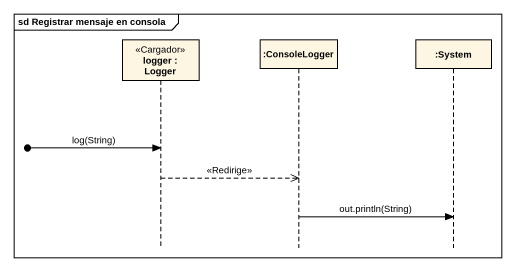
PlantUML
@startuml
mainframe sd Registrar mensaje en consola
hide footbox
participant "logger : Logger" as logger <<Cargador>>
participant ":ConsoleLogger" as ConsoleLogger
participant ":System" as System

[o-> logger : log(String)
logger -->> ConsoleLogger : <<Redirige>>
ConsoleLogger -> System : out.println(String)
@enduml
